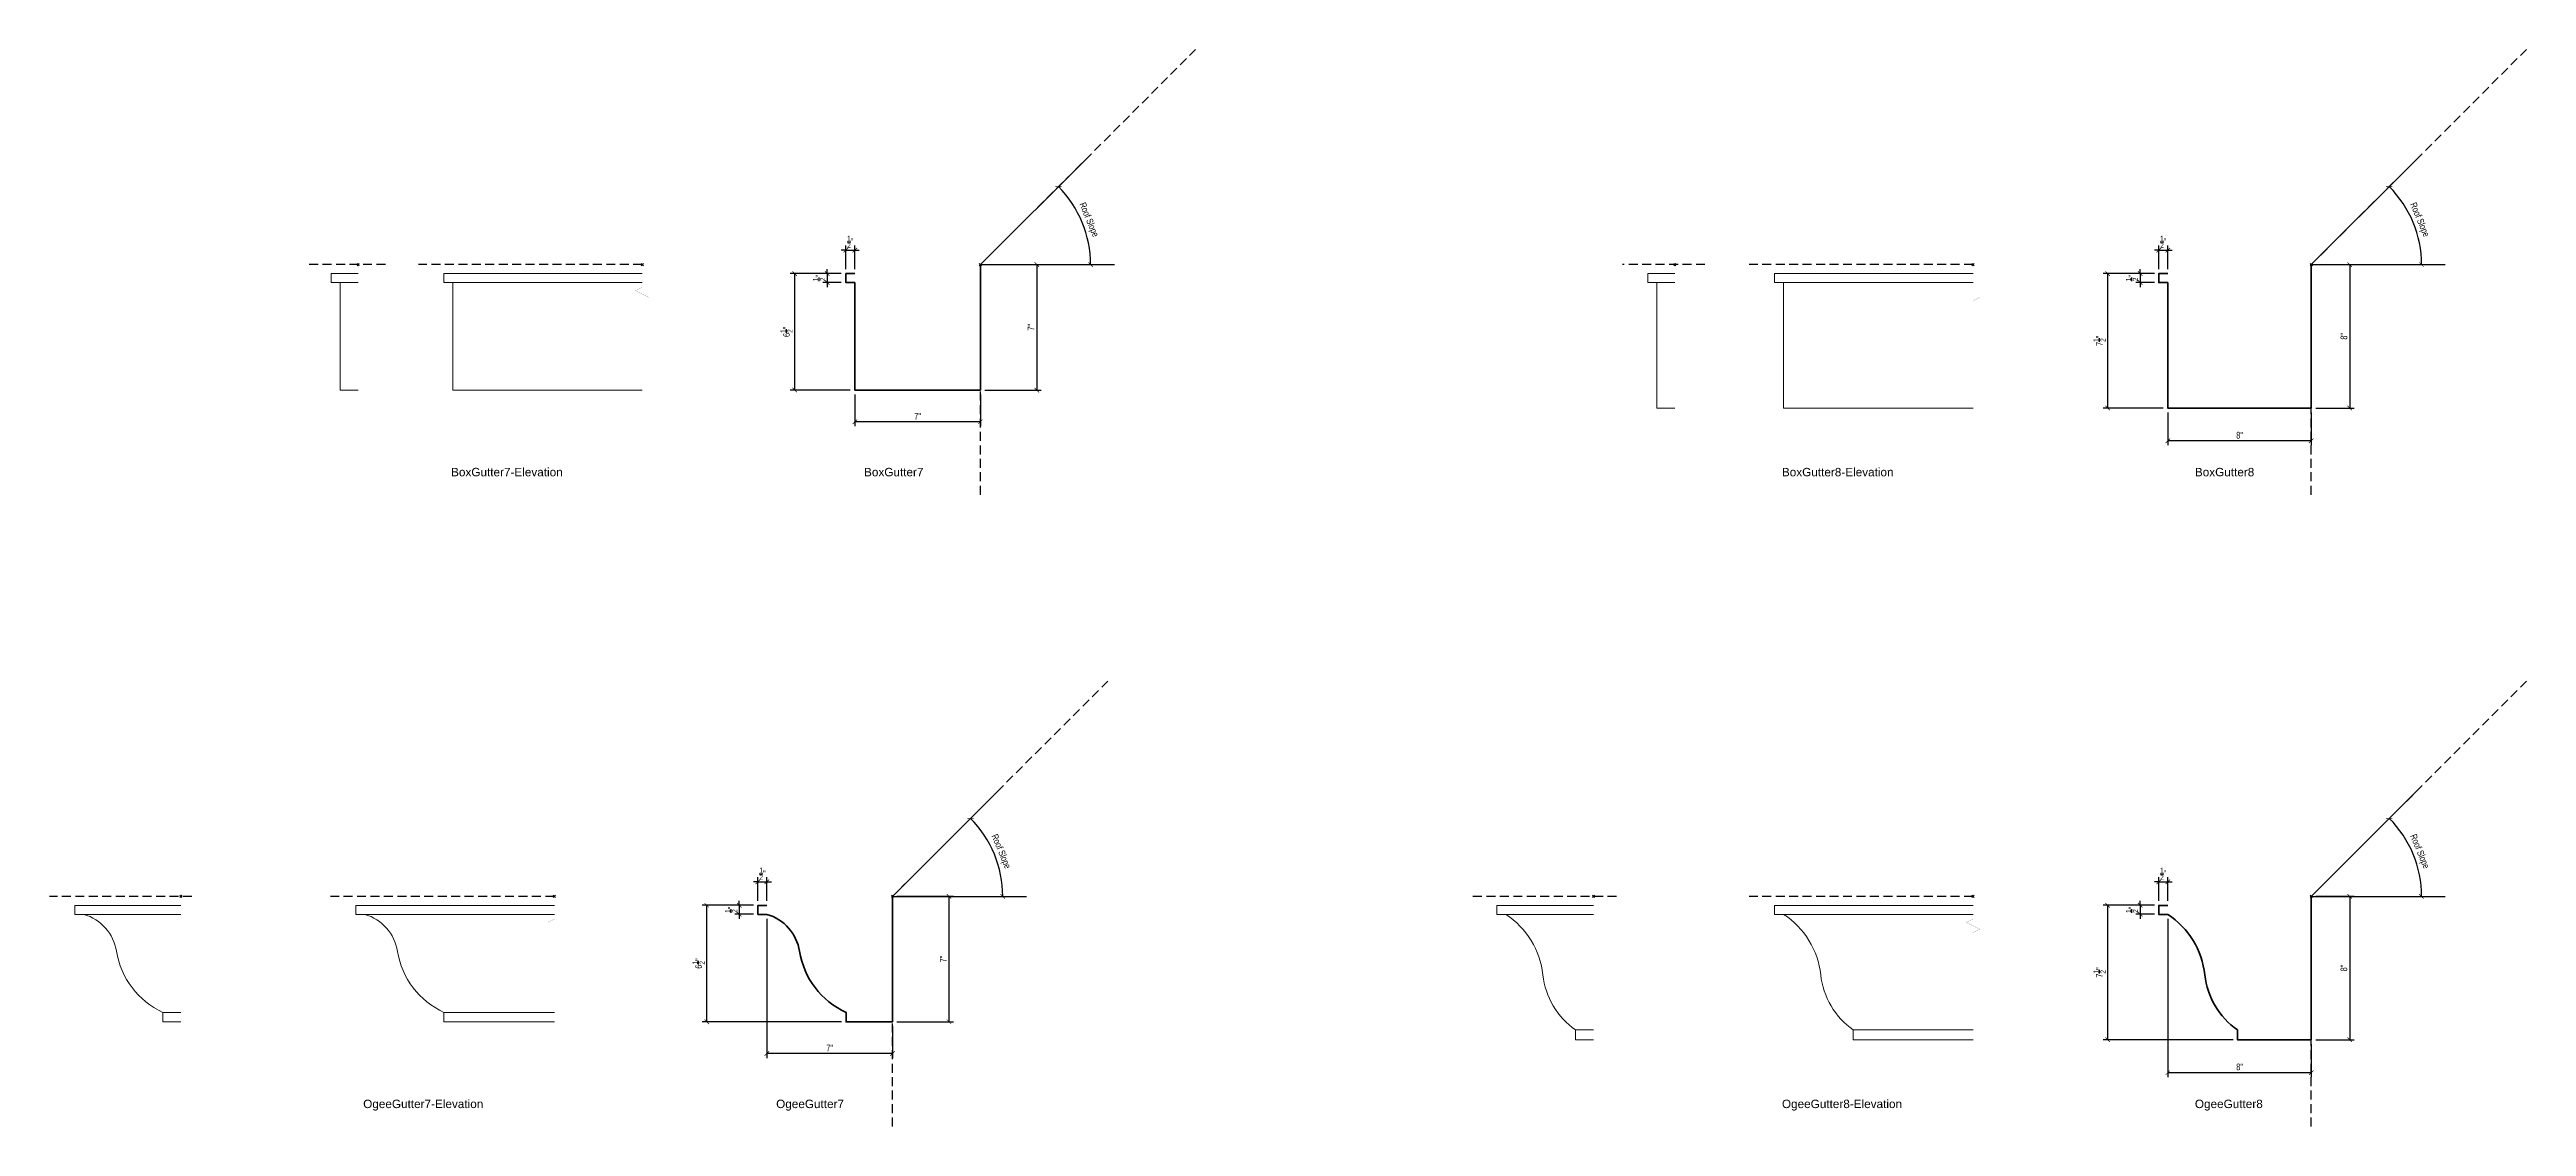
# Model space of a CAD drawing. Header units: inches. Extents: x 1550 to 1938, y 1113 to 1725.
# Drawn here: x 1723.1 to 1861.1, y 1515.8 to 1575.8 of the extents above; entities that cross this region are included whole.
import ezdxf
from ezdxf.enums import TextEntityAlignment as Align

# ---------------------------------------------------------------- set-up
doc = ezdxf.new("R2010")
doc.units = ezdxf.units.IN
doc.header["$LTSCALE"] = 4
doc.header["$MEASUREMENT"] = 0
doc.header["$PDMODE"] = 99
doc.header["$PDSIZE"] = 0.0625
doc.linetypes.add('HIDDEN2', pattern=[0.1875, 0.125, -0.0625])
doc.layers.get('Defpoints').update_dxf_attribs({"color": 121})
for name, color, linetype, lineweight in [('A-Anno-Dims', 211, 'Continuous', 25), ('A-Anno-Symb', 131, 'Continuous', 25), ('G-Anno-Ttlb', 213, 'Continuous', 50), ('SubStrate', 81, 'HIDDEN2', 25), ('Thin', 150, 'Continuous', 18), ('Wide', 212, 'Continuous', 35)]:
    doc.layers.add(name, color=color, linetype=linetype, lineweight=lineweight)
doc.layers.add('G-Anno-Nplt', color=140, linetype='Continuous', lineweight=18, plot=False)
doc.styles.add('Arch-Dim', font='arial.ttf', dxfattribs={"width": 0.75})
doc.styles.add('RomanS', font='romans.shx')
doc.dimstyles.new('Aec-Arch-I-3', dxfattribs={"dimscale": 4, "dimtxt": 0.09375, "dimasz": 0.0625, "dimexe": 0.0625, "dimexo": 0.0625, "dimgap": 0.03125, "dimtad": 1, "dimdec": 4, "dimzin": 3, "dimdsep": 46, "dimlunit": 4, "dimtxsty": 'Arch-Dim', "dimblk": 'ARCHTICK', "dimcen": 0.09375, "dimclrd": 8, "dimclre": 8, "dimazin": 2, "dimtfac": 0.75, "dimtdec": 4, "dimtix": 1, "dimtmove": 1, "dimatfit": 2, "dimldrblk": 'OPEN90', "dimfxl": 1, "dimtolj": 1, "dimtzin": 0, "dimarcsym": 0})

# ---------------------------------------------------------------- blocks, each defined once
blk = doc.blocks.new('Anno_Title_T2')
at = {"color": 0, "linetype": 'ByBlock', "lineweight": -2, "style": 'RomanS'}
blk.add_attdef('TITLE', (0, 0.5), '', height=1.25, dxfattribs=at)
blk.add_attdef('SCALE', text='', height=0.75, dxfattribs=at).set_placement((0, -0.5), align=Align.TOP_LEFT)
blk = doc.blocks.new('_ArchTick')
at = {"color": 0, "linetype": 'ByBlock', "const_width": 0.15}
blk.add_lwpolyline([(-0.5, -0.5), (0.5, 0.5)], dxfattribs=at)
blk = doc.blocks.new('*D196')
at = {"layer": 'A-Anno-Dims', "color": 8, "lineweight": -2, "transparency": 16777216}
blk.add_arc((1774.95, 1563.84), 6.15, 0, 45, dxfattribs=at)
at = {"layer": 'Defpoints', "color": 0, "transparency": 16777216}
for p in [(1786.95, 1575.84), (1780.89, 1565.43), (1774.95, 1563.84), (1774.95, 1563.84), (1782.42, 1563.84)]:
    blk.add_point(p, dxfattribs=at)
at = {"layer": 'A-Anno-Dims', "color": 8, "lineweight": -2, "transparency": 16777216, "xscale": 0.25, "yscale": 0.25, "zscale": 0.25}
for p, rotation in [((1779.3, 1568.18), 134.9999999999999), ((1781.1, 1563.84), 270.0000000000004)]:
    blk.add_blockref('_ArchTick', p, dxfattribs=dict(at, rotation=rotation))
at = {"layer": 'A-Anno-Dims', "color": 0, "transparency": 16777216, "insert": (1780.97, 1566.33), "char_height": 0.375, "attachment_point": 5, "rotation": 292.5, "style": 'Arch-Dim'}
blk.add_mtext('\\A1;Roof Slope', dxfattribs=at)
blk = doc.blocks.new('_Open90')
at = {"color": 0, "linetype": 'ByBlock', "lineweight": -2}
for p, q in [((0, 0), (-1, 0)), ((-0.5, 0.5), (0, 0)), ((0, 0), (-0.5, -0.5))]:
    blk.add_line(p, q, dxfattribs=at)
blk = doc.blocks.new('*D197')
at = {"layer": 'A-Anno-Dims', "color": 8, "lineweight": -2, "transparency": 16777216}
blk.add_arc((1849.15, 1563.84), 6.15, 360, 45, dxfattribs=at)
at = {"layer": 'Defpoints', "color": 0, "transparency": 16777216}
for p in [(1861.15, 1575.84), (1855.08, 1565.43), (1849.15, 1563.84), (1849.15, 1563.84), (1856.62, 1563.84)]:
    blk.add_point(p, dxfattribs=at)
at = {"layer": 'A-Anno-Dims', "color": 8, "lineweight": -2, "transparency": 16777216, "xscale": 0.25, "yscale": 0.25, "zscale": 0.25}
for p, rotation in [((1853.49, 1568.18), 134.9999999999999), ((1855.29, 1563.84), 269.9999999999998)]:
    blk.add_blockref('_ArchTick', p, dxfattribs=dict(at, rotation=rotation))
at = {"layer": 'A-Anno-Dims', "color": 0, "transparency": 16777216, "insert": (1855.16, 1566.33), "char_height": 0.375, "attachment_point": 5, "rotation": 292.5, "style": 'Arch-Dim'}
blk.add_mtext('\\A1;Roof Slope', dxfattribs=at)
blk = doc.blocks.new('*D213')
at = {"layer": 'A-Anno-Dims', "color": 8, "lineweight": -2, "transparency": 16777216}
for p, q in [((1767.95, 1556.59), (1767.95, 1554.82)), ((1774.95, 1556.59), (1774.95, 1554.82)), ((1774.95, 1555.07), (1767.95, 1555.07))]:
    blk.add_line(p, q, dxfattribs=at)
at = {"layer": 'Defpoints', "color": 0, "transparency": 16777216}
for p in [(1767.95, 1556.84), (1774.95, 1556.84), (1767.95, 1555.07)]:
    blk.add_point(p, dxfattribs=at)
at = {"layer": 'A-Anno-Dims', "color": 8, "lineweight": -2, "transparency": 16777216, "xscale": 0.25, "yscale": 0.25, "zscale": 0.25, "rotation": 180}
blk.add_blockref('_ArchTick', (1767.95, 1555.07), dxfattribs=at)
at = {"layer": 'A-Anno-Dims', "color": 8, "lineweight": -2, "transparency": 16777216, "xscale": 0.25, "yscale": 0.25, "zscale": 0.25}
blk.add_blockref('_ArchTick', (1774.95, 1555.07), dxfattribs=at)
at = {"layer": 'A-Anno-Dims', "color": 0, "transparency": 16777216, "insert": (1771.45, 1555.38), "char_height": 0.375, "attachment_point": 5, "style": 'Arch-Dim'}
blk.add_mtext('\\A1;7"', dxfattribs=at)
blk = doc.blocks.new('*D214')
at = {"layer": 'A-Anno-Dims', "color": 8, "lineweight": -2, "transparency": 16777216}
for p, q in [((1775.2, 1563.84), (1778.35, 1563.84)), ((1778.1, 1563.84), (1778.1, 1556.84)), ((1775.2, 1556.84), (1778.35, 1556.84))]:
    blk.add_line(p, q, dxfattribs=at)
at = {"layer": 'Defpoints', "color": 0, "transparency": 16777216}
for p in [(1774.95, 1563.84), (1774.95, 1556.84), (1778.1, 1556.84)]:
    blk.add_point(p, dxfattribs=at)
at = {"layer": 'A-Anno-Dims', "color": 8, "lineweight": -2, "transparency": 16777216, "xscale": 0.25, "yscale": 0.25, "zscale": 0.25}
for p, rotation in [((1778.1, 1563.84), 90), ((1778.1, 1556.84), 270)]:
    blk.add_blockref('_ArchTick', p, dxfattribs=dict(at, rotation=rotation))
at = {"layer": 'A-Anno-Dims', "color": 0, "transparency": 16777216, "insert": (1777.78, 1560.34), "char_height": 0.375, "attachment_point": 5, "rotation": 90, "style": 'Arch-Dim'}
blk.add_mtext('\\A1;7"', dxfattribs=at)
blk = doc.blocks.new('*D215')
at = {"layer": 'A-Anno-Dims', "color": 8, "lineweight": -2, "transparency": 16777216}
for p, q in [((1767.2, 1563.34), (1764.35, 1563.34)), ((1764.6, 1556.84), (1764.6, 1563.34)), ((1767.7, 1556.84), (1764.35, 1556.84))]:
    blk.add_line(p, q, dxfattribs=at)
at = {"layer": 'Defpoints', "color": 0, "transparency": 16777216}
for p in [(1764.6, 1563.34), (1767.45, 1563.34), (1767.95, 1556.84)]:
    blk.add_point(p, dxfattribs=at)
at = {"layer": 'A-Anno-Dims', "color": 8, "lineweight": -2, "transparency": 16777216, "xscale": 0.25, "yscale": 0.25, "zscale": 0.25}
for p, rotation in [((1764.6, 1563.34), 90), ((1764.6, 1556.84), 270)]:
    blk.add_blockref('_ArchTick', p, dxfattribs=dict(at, rotation=rotation))
at = {"layer": 'A-Anno-Dims', "color": 0, "transparency": 16777216, "insert": (1764.14, 1560.09), "char_height": 0.375, "attachment_point": 5, "rotation": 90, "style": 'Arch-Dim'}
blk.add_mtext('\\A1;6{\\H0.750000x;\\S1/2;}"', dxfattribs=at)
blk = doc.blocks.new('*D216')
at = {"layer": 'A-Anno-Dims', "color": 8, "lineweight": -2, "transparency": 16777216}
for p, q in [((1767.45, 1564.65), (1767.2, 1564.65)), ((1767.45, 1563.59), (1767.45, 1564.9)), ((1767.45, 1564.65), (1767.95, 1564.65)), ((1767.95, 1563.59), (1767.95, 1564.9)), ((1767.95, 1564.65), (1768.2, 1564.65))]:
    blk.add_line(p, q, dxfattribs=at)
at = {"layer": 'Defpoints', "color": 0, "transparency": 16777216}
for p in [(1767.95, 1564.65), (1767.45, 1563.34), (1767.95, 1563.34)]:
    blk.add_point(p, dxfattribs=at)
at = {"layer": 'A-Anno-Dims', "color": 8, "lineweight": -2, "transparency": 16777216, "xscale": 0.25, "yscale": 0.25, "zscale": 0.25}
blk.add_blockref('_ArchTick', (1767.45, 1564.65), dxfattribs=at)
at = {"layer": 'A-Anno-Dims', "color": 8, "lineweight": -2, "transparency": 16777216, "xscale": 0.25, "yscale": 0.25, "zscale": 0.25, "rotation": 180}
blk.add_blockref('_ArchTick', (1767.95, 1564.65), dxfattribs=at)
at = {"layer": 'A-Anno-Dims', "color": 0, "transparency": 16777216, "insert": (1767.7, 1565.11), "char_height": 0.375, "attachment_point": 5, "style": 'Arch-Dim'}
blk.add_mtext('\\A1;{\\H0.750000x;\\S1/2;}"', dxfattribs=at)
blk = doc.blocks.new('*D217')
at = {"layer": 'A-Anno-Dims', "color": 8, "lineweight": -2, "transparency": 16777216}
for p, q in [((1767.2, 1563.34), (1766.16, 1563.34)), ((1766.41, 1563.34), (1766.41, 1563.59)), ((1766.41, 1563.34), (1766.41, 1562.84)), ((1767.2, 1562.84), (1766.16, 1562.84)), ((1766.41, 1562.84), (1766.41, 1562.59))]:
    blk.add_line(p, q, dxfattribs=at)
at = {"layer": 'Defpoints', "color": 0, "transparency": 16777216}
for p in [(1767.45, 1563.34), (1766.41, 1562.84), (1767.45, 1562.84)]:
    blk.add_point(p, dxfattribs=at)
at = {"layer": 'A-Anno-Dims', "color": 8, "lineweight": -2, "transparency": 16777216, "xscale": 0.25, "yscale": 0.25, "zscale": 0.25}
for p, rotation in [((1766.41, 1563.34), 270), ((1766.41, 1562.84), 90)]:
    blk.add_blockref('_ArchTick', p, dxfattribs=dict(at, rotation=rotation))
at = {"layer": 'A-Anno-Dims', "color": 0, "transparency": 16777216, "insert": (1765.96, 1563.09), "char_height": 0.375, "attachment_point": 5, "rotation": 90, "style": 'Arch-Dim'}
blk.add_mtext('\\A1;{\\H0.750000x;\\S1/2;}"', dxfattribs=at)
blk = doc.blocks.new('*D218')
at = {"layer": 'A-Anno-Dims', "color": 8, "lineweight": -2, "transparency": 16777216}
for p, q in [((1841.15, 1555.59), (1841.15, 1553.76)), ((1849.15, 1555.59), (1849.15, 1553.76)), ((1849.15, 1554.01), (1841.15, 1554.01))]:
    blk.add_line(p, q, dxfattribs=at)
at = {"layer": 'Defpoints', "color": 0, "transparency": 16777216}
for p in [(1841.15, 1555.84), (1849.15, 1555.84), (1841.15, 1554.01)]:
    blk.add_point(p, dxfattribs=at)
at = {"layer": 'A-Anno-Dims', "color": 8, "lineweight": -2, "transparency": 16777216, "xscale": 0.25, "yscale": 0.25, "zscale": 0.25, "rotation": 180}
blk.add_blockref('_ArchTick', (1841.15, 1554.01), dxfattribs=at)
at = {"layer": 'A-Anno-Dims', "color": 8, "lineweight": -2, "transparency": 16777216, "xscale": 0.25, "yscale": 0.25, "zscale": 0.25}
blk.add_blockref('_ArchTick', (1849.15, 1554.01), dxfattribs=at)
at = {"layer": 'A-Anno-Dims', "color": 0, "transparency": 16777216, "insert": (1845.15, 1554.32), "char_height": 0.375, "attachment_point": 5, "style": 'Arch-Dim'}
blk.add_mtext('\\A1;8"', dxfattribs=at)
blk = doc.blocks.new('*D219')
at = {"layer": 'A-Anno-Dims', "color": 8, "lineweight": -2, "transparency": 16777216}
for p, q in [((1849.4, 1563.84), (1851.54, 1563.84)), ((1851.29, 1563.84), (1851.29, 1555.84)), ((1849.4, 1555.84), (1851.54, 1555.84))]:
    blk.add_line(p, q, dxfattribs=at)
at = {"layer": 'Defpoints', "color": 0, "transparency": 16777216}
for p in [(1849.15, 1563.84), (1849.15, 1555.84), (1851.29, 1555.84)]:
    blk.add_point(p, dxfattribs=at)
at = {"layer": 'A-Anno-Dims', "color": 8, "lineweight": -2, "transparency": 16777216, "xscale": 0.25, "yscale": 0.25, "zscale": 0.25}
for p, rotation in [((1851.29, 1563.84), 90), ((1851.29, 1555.84), 270)]:
    blk.add_blockref('_ArchTick', p, dxfattribs=dict(at, rotation=rotation))
at = {"layer": 'A-Anno-Dims', "color": 0, "transparency": 16777216, "insert": (1850.97, 1559.84), "char_height": 0.375, "attachment_point": 5, "rotation": 90, "style": 'Arch-Dim'}
blk.add_mtext('\\A1;8"', dxfattribs=at)
blk = doc.blocks.new('*D220')
at = {"layer": 'A-Anno-Dims', "color": 8, "lineweight": -2, "transparency": 16777216}
for p, q in [((1840.4, 1563.34), (1837.55, 1563.34)), ((1837.8, 1555.84), (1837.8, 1563.34)), ((1840.9, 1555.84), (1837.55, 1555.84))]:
    blk.add_line(p, q, dxfattribs=at)
at = {"layer": 'Defpoints', "color": 0, "transparency": 16777216}
for p in [(1837.8, 1563.34), (1840.65, 1563.34), (1841.15, 1555.84)]:
    blk.add_point(p, dxfattribs=at)
at = {"layer": 'A-Anno-Dims', "color": 8, "lineweight": -2, "transparency": 16777216, "xscale": 0.25, "yscale": 0.25, "zscale": 0.25}
for p, rotation in [((1837.8, 1563.34), 90), ((1837.8, 1555.84), 270)]:
    blk.add_blockref('_ArchTick', p, dxfattribs=dict(at, rotation=rotation))
at = {"layer": 'A-Anno-Dims', "color": 0, "transparency": 16777216, "insert": (1837.34, 1559.59), "char_height": 0.375, "attachment_point": 5, "rotation": 90, "style": 'Arch-Dim'}
blk.add_mtext('\\A1;7{\\H0.750000x;\\S1/2;}"', dxfattribs=at)
blk = doc.blocks.new('*D221')
at = {"layer": 'A-Anno-Dims', "color": 8, "lineweight": -2, "transparency": 16777216}
for p, q in [((1840.65, 1564.65), (1840.4, 1564.65)), ((1840.65, 1563.59), (1840.65, 1564.9)), ((1840.65, 1564.65), (1841.15, 1564.65)), ((1841.15, 1563.59), (1841.15, 1564.9)), ((1841.15, 1564.65), (1841.4, 1564.65))]:
    blk.add_line(p, q, dxfattribs=at)
at = {"layer": 'Defpoints', "color": 0, "transparency": 16777216}
for p in [(1841.15, 1564.65), (1840.65, 1563.34), (1841.15, 1563.34)]:
    blk.add_point(p, dxfattribs=at)
at = {"layer": 'A-Anno-Dims', "color": 8, "lineweight": -2, "transparency": 16777216, "xscale": 0.25, "yscale": 0.25, "zscale": 0.25}
blk.add_blockref('_ArchTick', (1840.65, 1564.65), dxfattribs=at)
at = {"layer": 'A-Anno-Dims', "color": 8, "lineweight": -2, "transparency": 16777216, "xscale": 0.25, "yscale": 0.25, "zscale": 0.25, "rotation": 180}
blk.add_blockref('_ArchTick', (1841.15, 1564.65), dxfattribs=at)
at = {"layer": 'A-Anno-Dims', "color": 0, "transparency": 16777216, "insert": (1840.9, 1565.11), "char_height": 0.375, "attachment_point": 5, "style": 'Arch-Dim'}
blk.add_mtext('\\A1;{\\H0.750000x;\\S1/2;}"', dxfattribs=at)
blk = doc.blocks.new('*D222')
at = {"layer": 'A-Anno-Dims', "color": 8, "lineweight": -2, "transparency": 16777216}
for p, q in [((1840.4, 1563.34), (1839.36, 1563.34)), ((1839.61, 1563.34), (1839.61, 1563.59)), ((1839.61, 1563.34), (1839.61, 1562.84)), ((1840.4, 1562.84), (1839.36, 1562.84)), ((1839.61, 1562.84), (1839.61, 1562.59))]:
    blk.add_line(p, q, dxfattribs=at)
at = {"layer": 'Defpoints', "color": 0, "transparency": 16777216}
for p in [(1840.65, 1563.34), (1839.61, 1562.84), (1840.65, 1562.84)]:
    blk.add_point(p, dxfattribs=at)
at = {"layer": 'A-Anno-Dims', "color": 8, "lineweight": -2, "transparency": 16777216, "xscale": 0.25, "yscale": 0.25, "zscale": 0.25}
for p, rotation in [((1839.61, 1563.34), 270), ((1839.61, 1562.84), 90)]:
    blk.add_blockref('_ArchTick', p, dxfattribs=dict(at, rotation=rotation))
at = {"layer": 'A-Anno-Dims', "color": 0, "transparency": 16777216, "insert": (1839.15, 1563.09), "char_height": 0.375, "attachment_point": 5, "rotation": 90, "style": 'Arch-Dim'}
blk.add_mtext('\\A1;{\\H0.750000x;\\S1/2;}"', dxfattribs=at)
blk = doc.blocks.new('*D238')
at = {"layer": 'A-Anno-Dims', "color": 8, "lineweight": -2, "transparency": 16777216}
blk.add_arc((1770.05, 1528.6), 6.15, 0, 45, dxfattribs=at)
at = {"layer": 'Defpoints', "color": 0, "transparency": 16777216}
for p in [(1782.05, 1540.6), (1775.99, 1530.19), (1770.05, 1528.6), (1770.05, 1528.6), (1777.52, 1528.6)]:
    blk.add_point(p, dxfattribs=at)
at = {"layer": 'A-Anno-Dims', "color": 8, "lineweight": -2, "transparency": 16777216, "xscale": 0.25, "yscale": 0.25, "zscale": 0.25}
for p, rotation in [((1774.4, 1532.94), 134.9999999999999), ((1776.2, 1528.6), 270.0000000000012)]:
    blk.add_blockref('_ArchTick', p, dxfattribs=dict(at, rotation=rotation))
at = {"layer": 'A-Anno-Dims', "color": 0, "transparency": 16777216, "insert": (1776.07, 1531.09), "char_height": 0.375, "attachment_point": 5, "rotation": 292.5, "style": 'Arch-Dim'}
blk.add_mtext('\\A1;Roof Slope', dxfattribs=at)
blk = doc.blocks.new('*D235')
at = {"layer": 'A-Anno-Dims', "color": 8, "lineweight": -2, "transparency": 16777216}
for p, q in [((1763.05, 1527.35), (1763.05, 1519.58)), ((1770.05, 1521.35), (1770.05, 1519.58)), ((1770.05, 1519.83), (1763.05, 1519.83))]:
    blk.add_line(p, q, dxfattribs=at)
at = {"layer": 'Defpoints', "color": 0, "transparency": 16777216}
for p in [(1763.05, 1527.6), (1770.05, 1521.6), (1763.05, 1519.83)]:
    blk.add_point(p, dxfattribs=at)
at = {"layer": 'A-Anno-Dims', "color": 8, "lineweight": -2, "transparency": 16777216, "xscale": 0.25, "yscale": 0.25, "zscale": 0.25, "rotation": 180}
blk.add_blockref('_ArchTick', (1763.05, 1519.83), dxfattribs=at)
at = {"layer": 'A-Anno-Dims', "color": 8, "lineweight": -2, "transparency": 16777216, "xscale": 0.25, "yscale": 0.25, "zscale": 0.25}
blk.add_blockref('_ArchTick', (1770.05, 1519.83), dxfattribs=at)
at = {"layer": 'A-Anno-Dims', "color": 0, "transparency": 16777216, "insert": (1766.55, 1520.14), "char_height": 0.375, "attachment_point": 5, "style": 'Arch-Dim'}
blk.add_mtext('\\A1;7"', dxfattribs=at)
blk = doc.blocks.new('*D236')
at = {"layer": 'A-Anno-Dims', "color": 8, "lineweight": -2, "transparency": 16777216}
for p, q in [((1770.3, 1528.6), (1773.45, 1528.6)), ((1773.2, 1528.6), (1773.2, 1521.6)), ((1770.3, 1521.6), (1773.45, 1521.6))]:
    blk.add_line(p, q, dxfattribs=at)
at = {"layer": 'Defpoints', "color": 0, "transparency": 16777216}
for p in [(1770.05, 1528.6), (1770.05, 1521.6), (1773.2, 1521.6)]:
    blk.add_point(p, dxfattribs=at)
at = {"layer": 'A-Anno-Dims', "color": 8, "lineweight": -2, "transparency": 16777216, "xscale": 0.25, "yscale": 0.25, "zscale": 0.25}
for p, rotation in [((1773.2, 1528.6), 90), ((1773.2, 1521.6), 270)]:
    blk.add_blockref('_ArchTick', p, dxfattribs=dict(at, rotation=rotation))
at = {"layer": 'A-Anno-Dims', "color": 0, "transparency": 16777216, "insert": (1772.88, 1525.1), "char_height": 0.375, "attachment_point": 5, "rotation": 90, "style": 'Arch-Dim'}
blk.add_mtext('\\A1;7"', dxfattribs=at)
blk = doc.blocks.new('*D237')
at = {"layer": 'A-Anno-Dims', "color": 8, "lineweight": -2, "transparency": 16777216}
for p, q in [((1762.3, 1528.1), (1759.45, 1528.1)), ((1759.7, 1521.6), (1759.7, 1528.1)), ((1767.21, 1521.6), (1759.45, 1521.6))]:
    blk.add_line(p, q, dxfattribs=at)
at = {"layer": 'Defpoints', "color": 0, "transparency": 16777216}
for p in [(1759.7, 1528.1), (1762.55, 1528.1), (1767.46, 1521.6)]:
    blk.add_point(p, dxfattribs=at)
at = {"layer": 'A-Anno-Dims', "color": 8, "lineweight": -2, "transparency": 16777216, "xscale": 0.25, "yscale": 0.25, "zscale": 0.25}
for p, rotation in [((1759.7, 1528.1), 90), ((1759.7, 1521.6), 270)]:
    blk.add_blockref('_ArchTick', p, dxfattribs=dict(at, rotation=rotation))
at = {"layer": 'A-Anno-Dims', "color": 0, "transparency": 16777216, "insert": (1759.24, 1524.85), "char_height": 0.375, "attachment_point": 5, "rotation": 90, "style": 'Arch-Dim'}
blk.add_mtext('\\A1;6{\\H0.750000x;\\S1/2;}"', dxfattribs=at)
blk = doc.blocks.new('*D239')
at = {"layer": 'A-Anno-Dims', "color": 8, "lineweight": -2, "transparency": 16777216}
for p, q in [((1762.55, 1529.41), (1762.3, 1529.41)), ((1762.55, 1528.35), (1762.55, 1529.66)), ((1762.55, 1529.41), (1763.05, 1529.41)), ((1763.05, 1528.35), (1763.05, 1529.66)), ((1763.05, 1529.41), (1763.3, 1529.41))]:
    blk.add_line(p, q, dxfattribs=at)
at = {"layer": 'Defpoints', "color": 0, "transparency": 16777216}
for p in [(1763.05, 1529.41), (1762.55, 1528.1), (1763.05, 1528.1)]:
    blk.add_point(p, dxfattribs=at)
at = {"layer": 'A-Anno-Dims', "color": 8, "lineweight": -2, "transparency": 16777216, "xscale": 0.25, "yscale": 0.25, "zscale": 0.25}
blk.add_blockref('_ArchTick', (1762.55, 1529.41), dxfattribs=at)
at = {"layer": 'A-Anno-Dims', "color": 8, "lineweight": -2, "transparency": 16777216, "xscale": 0.25, "yscale": 0.25, "zscale": 0.25, "rotation": 180}
blk.add_blockref('_ArchTick', (1763.05, 1529.41), dxfattribs=at)
at = {"layer": 'A-Anno-Dims', "color": 0, "transparency": 16777216, "insert": (1762.8, 1529.86), "char_height": 0.375, "attachment_point": 5, "style": 'Arch-Dim'}
blk.add_mtext('\\A1;{\\H0.750000x;\\S1/2;}"', dxfattribs=at)
blk = doc.blocks.new('*D240')
at = {"layer": 'A-Anno-Dims', "color": 8, "lineweight": -2, "transparency": 16777216}
for p, q in [((1762.3, 1528.1), (1761.26, 1528.1)), ((1762.3, 1527.6), (1761.26, 1527.6)), ((1761.51, 1528.1), (1761.51, 1528.35)), ((1761.51, 1528.1), (1761.51, 1527.6)), ((1761.51, 1527.6), (1761.51, 1527.35))]:
    blk.add_line(p, q, dxfattribs=at)
at = {"layer": 'Defpoints', "color": 0, "transparency": 16777216}
for p in [(1761.51, 1527.6), (1762.55, 1528.1), (1762.55, 1527.6)]:
    blk.add_point(p, dxfattribs=at)
at = {"layer": 'A-Anno-Dims', "color": 8, "lineweight": -2, "transparency": 16777216, "xscale": 0.25, "yscale": 0.25, "zscale": 0.25}
for p, rotation in [((1761.51, 1528.1), 270), ((1761.51, 1527.6), 90)]:
    blk.add_blockref('_ArchTick', p, dxfattribs=dict(at, rotation=rotation))
at = {"layer": 'A-Anno-Dims', "color": 0, "transparency": 16777216, "insert": (1761.06, 1527.85), "char_height": 0.375, "attachment_point": 5, "rotation": 90, "style": 'Arch-Dim'}
blk.add_mtext('\\A1;{\\H0.750000x;\\S1/2;}"', dxfattribs=at)
blk = doc.blocks.new('*D244')
at = {"layer": 'A-Anno-Dims', "color": 8, "lineweight": -2, "transparency": 16777216}
blk.add_arc((1849.15, 1528.6), 6.15, 360, 45, dxfattribs=at)
at = {"layer": 'Defpoints', "color": 0, "transparency": 16777216}
for p in [(1861.15, 1540.6), (1855.08, 1530.19), (1849.15, 1528.6), (1849.15, 1528.6), (1856.62, 1528.6)]:
    blk.add_point(p, dxfattribs=at)
at = {"layer": 'A-Anno-Dims', "color": 8, "lineweight": -2, "transparency": 16777216, "xscale": 0.25, "yscale": 0.25, "zscale": 0.25}
for p, rotation in [((1853.49, 1532.94), 135.0000000000004), ((1855.29, 1528.6), 269.9999999999998)]:
    blk.add_blockref('_ArchTick', p, dxfattribs=dict(at, rotation=rotation))
at = {"layer": 'A-Anno-Dims', "color": 0, "transparency": 16777216, "insert": (1855.16, 1531.09), "char_height": 0.375, "attachment_point": 5, "rotation": 292.5, "style": 'Arch-Dim'}
blk.add_mtext('\\A1;Roof Slope', dxfattribs=at)
blk = doc.blocks.new('*D241')
at = {"layer": 'A-Anno-Dims', "color": 8, "lineweight": -2, "transparency": 16777216}
for p, q in [((1841.15, 1527.35), (1841.15, 1518.51)), ((1849.15, 1520.35), (1849.15, 1518.51)), ((1849.15, 1518.76), (1841.15, 1518.76))]:
    blk.add_line(p, q, dxfattribs=at)
at = {"layer": 'Defpoints', "color": 0, "transparency": 16777216}
for p in [(1841.15, 1527.6), (1849.15, 1520.6), (1841.15, 1518.76)]:
    blk.add_point(p, dxfattribs=at)
at = {"layer": 'A-Anno-Dims', "color": 8, "lineweight": -2, "transparency": 16777216, "xscale": 0.25, "yscale": 0.25, "zscale": 0.25, "rotation": 180}
blk.add_blockref('_ArchTick', (1841.15, 1518.76), dxfattribs=at)
at = {"layer": 'A-Anno-Dims', "color": 8, "lineweight": -2, "transparency": 16777216, "xscale": 0.25, "yscale": 0.25, "zscale": 0.25}
blk.add_blockref('_ArchTick', (1849.15, 1518.76), dxfattribs=at)
at = {"layer": 'A-Anno-Dims', "color": 0, "transparency": 16777216, "insert": (1845.15, 1519.08), "char_height": 0.375, "attachment_point": 5, "style": 'Arch-Dim'}
blk.add_mtext('\\A1;8"', dxfattribs=at)
blk = doc.blocks.new('*D242')
at = {"layer": 'A-Anno-Dims', "color": 8, "lineweight": -2, "transparency": 16777216}
for p, q in [((1849.4, 1528.6), (1851.54, 1528.6)), ((1851.29, 1528.6), (1851.29, 1520.6)), ((1849.4, 1520.6), (1851.54, 1520.6))]:
    blk.add_line(p, q, dxfattribs=at)
at = {"layer": 'Defpoints', "color": 0, "transparency": 16777216}
for p in [(1849.15, 1528.6), (1849.15, 1520.6), (1851.29, 1520.6)]:
    blk.add_point(p, dxfattribs=at)
at = {"layer": 'A-Anno-Dims', "color": 8, "lineweight": -2, "transparency": 16777216, "xscale": 0.25, "yscale": 0.25, "zscale": 0.25}
for p, rotation in [((1851.29, 1528.6), 90), ((1851.29, 1520.6), 270)]:
    blk.add_blockref('_ArchTick', p, dxfattribs=dict(at, rotation=rotation))
at = {"layer": 'A-Anno-Dims', "color": 0, "transparency": 16777216, "insert": (1850.97, 1524.6), "char_height": 0.375, "attachment_point": 5, "rotation": 90, "style": 'Arch-Dim'}
blk.add_mtext('\\A1;8"', dxfattribs=at)
blk = doc.blocks.new('*D243')
at = {"layer": 'A-Anno-Dims', "color": 8, "lineweight": -2, "transparency": 16777216}
for p, q in [((1840.4, 1528.1), (1837.55, 1528.1)), ((1837.8, 1520.6), (1837.8, 1528.1)), ((1844.79, 1520.6), (1837.55, 1520.6))]:
    blk.add_line(p, q, dxfattribs=at)
at = {"layer": 'Defpoints', "color": 0, "transparency": 16777216}
for p in [(1837.8, 1528.1), (1840.65, 1528.1), (1845.04, 1520.6)]:
    blk.add_point(p, dxfattribs=at)
at = {"layer": 'A-Anno-Dims', "color": 8, "lineweight": -2, "transparency": 16777216, "xscale": 0.25, "yscale": 0.25, "zscale": 0.25}
for p, rotation in [((1837.8, 1528.1), 90), ((1837.8, 1520.6), 270)]:
    blk.add_blockref('_ArchTick', p, dxfattribs=dict(at, rotation=rotation))
at = {"layer": 'A-Anno-Dims', "color": 0, "transparency": 16777216, "insert": (1837.34, 1524.35), "char_height": 0.375, "attachment_point": 5, "rotation": 90, "style": 'Arch-Dim'}
blk.add_mtext('\\A1;7{\\H0.750000x;\\S1/2;}"', dxfattribs=at)
blk = doc.blocks.new('*D245')
at = {"layer": 'A-Anno-Dims', "color": 8, "lineweight": -2, "transparency": 16777216}
for p, q in [((1840.65, 1529.41), (1840.4, 1529.41)), ((1840.65, 1528.35), (1840.65, 1529.66)), ((1840.65, 1529.41), (1841.15, 1529.41)), ((1841.15, 1528.35), (1841.15, 1529.66)), ((1841.15, 1529.41), (1841.4, 1529.41))]:
    blk.add_line(p, q, dxfattribs=at)
at = {"layer": 'Defpoints', "color": 0, "transparency": 16777216}
for p in [(1841.15, 1529.41), (1840.65, 1528.1), (1841.15, 1528.1)]:
    blk.add_point(p, dxfattribs=at)
at = {"layer": 'A-Anno-Dims', "color": 8, "lineweight": -2, "transparency": 16777216, "xscale": 0.25, "yscale": 0.25, "zscale": 0.25}
blk.add_blockref('_ArchTick', (1840.65, 1529.41), dxfattribs=at)
at = {"layer": 'A-Anno-Dims', "color": 8, "lineweight": -2, "transparency": 16777216, "xscale": 0.25, "yscale": 0.25, "zscale": 0.25, "rotation": 180}
blk.add_blockref('_ArchTick', (1841.15, 1529.41), dxfattribs=at)
at = {"layer": 'A-Anno-Dims', "color": 0, "transparency": 16777216, "insert": (1840.9, 1529.86), "char_height": 0.375, "attachment_point": 5, "style": 'Arch-Dim'}
blk.add_mtext('\\A1;{\\H0.750000x;\\S1/2;}"', dxfattribs=at)
blk = doc.blocks.new('*D246')
at = {"layer": 'A-Anno-Dims', "color": 8, "lineweight": -2, "transparency": 16777216}
for p, q in [((1840.4, 1528.1), (1839.36, 1528.1)), ((1840.4, 1527.6), (1839.36, 1527.6)), ((1839.61, 1528.1), (1839.61, 1528.35)), ((1839.61, 1528.1), (1839.61, 1527.6)), ((1839.61, 1527.6), (1839.61, 1527.35))]:
    blk.add_line(p, q, dxfattribs=at)
at = {"layer": 'Defpoints', "color": 0, "transparency": 16777216}
for p in [(1839.61, 1527.6), (1840.65, 1528.1), (1840.65, 1527.6)]:
    blk.add_point(p, dxfattribs=at)
at = {"layer": 'A-Anno-Dims', "color": 8, "lineweight": -2, "transparency": 16777216, "xscale": 0.25, "yscale": 0.25, "zscale": 0.25}
for p, rotation in [((1839.61, 1528.1), 270), ((1839.61, 1527.6), 90)]:
    blk.add_blockref('_ArchTick', p, dxfattribs=dict(at, rotation=rotation))
at = {"layer": 'A-Anno-Dims', "color": 0, "transparency": 16777216, "insert": (1839.15, 1527.85), "char_height": 0.375, "attachment_point": 5, "rotation": 90, "style": 'Arch-Dim'}
blk.add_mtext('\\A1;{\\H0.750000x;\\S1/2;}"', dxfattribs=at)
blk = doc.blocks.new('AecDtl_BoxGutter7Section')
at = {"layer": 'Wide'}
blk.add_lwpolyline([(6, 6), (0, 0), (0, -7), (-7, -7), (-7, -1), (-7.5, -1), (-7.5, -0.5), (-7, -0.5)], dxfattribs=at)
blk = doc.blocks.new('AecDtl_BoxGutter8Section')
at = {"layer": 'Wide'}
blk.add_lwpolyline([(6, 6), (0, 0), (0, -8), (-8, -8), (-8, -1), (-8.5, -1), (-8.5, -0.5), (-8, -0.5)], dxfattribs=at)
blk = doc.blocks.new('AecDtl_OgeeGutter7Section')
at = {"layer": 'Wide'}
blk.add_lwpolyline([(-7, -0.5), (-7.5, -0.5), (-7.5, -1), (-7, -1, -0.288946), (-5.18, -3.06, 0.25028), (-2.59, -6.47), (-2.59, -7), (0, -7), (0, 0), (6, 6)], format="xyb", dxfattribs=at)
blk = doc.blocks.new('AecDtl_OgeeGutter8Section')
at = {"layer": 'Wide'}
blk.add_lwpolyline([(-8, -0.5), (-8.5, -0.5), (-8.5, -1), (-8, -1, -0.223858), (-5.93, -4.38, 0.21545), (-4.11, -7.45), (-4.11, -8), (0, -8), (0, 0), (6, 6)], format="xyb", dxfattribs=at)
blk = doc.blocks.new('AecDtl_BoxGut7Elev')
at = {"layer": 'Thin'}
for p, q in [((-1.5, -0.5), (0, -0.5)), ((-1, -1), (0, -1)), ((-1, -7), (0, -7))]:
    blk.add_line(p, q, dxfattribs=at)
blk.add_lwpolyline([(-1.5, -0.5), (-1.5, -1), (-1, -1), (-1, -7)], dxfattribs=at)
blk = doc.blocks.new('AecDtl_BoxGut8Elev')
at = {"layer": 'Thin'}
for p, q in [((-1.5, -0.5), (0, -0.5)), ((-1, -1), (0, -1)), ((-1, -8), (0, -8))]:
    blk.add_line(p, q, dxfattribs=at)
blk.add_lwpolyline([(-1.5, -0.5), (-1.5, -1), (-1, -1), (-1, -8)], dxfattribs=at)
blk = doc.blocks.new('AecDtl_OgeeGut7Elev')
at = {"layer": 'Thin'}
for p, q in [((-5.91, -0.5), (0, -0.5)), ((-5.41, -1), (0, -1)), ((-1, -6.47), (0, -6.47)), ((-1, -7), (0, -7))]:
    blk.add_line(p, q, dxfattribs=at)
blk.add_lwpolyline([(-5.91, -0.5), (-5.91, -1), (-5.41, -1)], dxfattribs=at)
blk.add_lwpolyline([(-5.41, -1, -0.288946), (-3.59, -3.06, 0.25028), (-1, -6.47), (-1, -7)], format="xyb", dxfattribs=at)
blk = doc.blocks.new('AecDtl_OgeeGut8Elev')
at = {"layer": 'Thin'}
for p, q in [((-5.39, -0.5), (0, -0.5)), ((-4.89, -1), (0, -1)), ((-1, -7.45), (-1, -8)), ((-1, -7.45), (0, -7.45)), ((-1, -8), (0, -8))]:
    blk.add_line(p, q, dxfattribs=at)
blk.add_lwpolyline([(-5.39, -0.5), (-5.39, -1), (-4.89, -1)], dxfattribs=at)
blk.add_lwpolyline([(-4.89, -1, -0.223858), (-2.82, -4.38, 0.106503), (-2.24, -6.11, 0.106503), (-1, -7.45, 0.315972)], format="xyb", dxfattribs=at)

msp = doc.modelspace()

# ---------------------------------------------------------------- linework, layer by layer
at = {"layer": 'A-Anno-Dims'}
for p, q in [((1774.95183, 1563.83915), (1782.42343, 1563.83915)), ((1849.14595, 1563.83915), (1856.61755, 1563.83915)), ((1770.05144, 1528.59503), (1777.52305, 1528.59503)), ((1849.14595, 1528.59503), (1856.61755, 1528.59503))]:
    msp.add_line(p, q, dxfattribs=at)
at = {"layer": 'A-Anno-Symb', "const_width": 0.00375}
for points in [[(1756.10022, 1568.20876), (1756.10022, 1564.07403), (1756.10022, 1562.57403), (1755.72522, 1562.38653), (1756.47522, 1562.01153), (1756.10022, 1561.82403), (1756.10022, 1557.32403), (1756.10022, 1555.1893)], [(1830.29434, 1568.20876), (1830.29434, 1564.07403), (1830.29434, 1562.57403), (1829.91934, 1562.38653), (1830.66934, 1562.01153), (1830.29434, 1561.82403), (1830.29434, 1556.32403), (1830.29434, 1555.1893)], [(1751.19983, 1532.96463), (1751.19983, 1528.8299), (1751.19983, 1527.3299), (1750.82483, 1527.1424), (1751.57483, 1526.7674), (1751.19983, 1526.5799), (1751.19983, 1522.0799), (1751.19983, 1519.94517)], [(1830.29434, 1532.96463), (1830.29434, 1528.8299), (1830.29434, 1527.3299), (1829.91934, 1527.1424), (1830.66934, 1526.7674), (1830.29434, 1526.5799), (1830.29434, 1521.0799), (1830.29434, 1519.94517)]]:
    msp.add_lwpolyline(points, dxfattribs=at)
at = {"layer": 'G-Anno-Nplt'}
for p in [(1740.26224, 1563.83915), (1756.10022, 1563.83915), (1774.95183, 1563.83915), (1813.66614, 1563.83915), (1830.29434, 1563.83915), (1849.14595, 1563.83915), (1730.37827, 1528.59503), (1751.19983, 1528.59503), (1770.05144, 1528.59503), (1809.13403, 1528.59503), (1830.29434, 1528.59503), (1849.14595, 1528.59503)]:
    msp.add_point(p, dxfattribs=at)
at = {"layer": 'SubStrate'}
for points in [[(1774.95183, 1551.00391), (1774.95183, 1563.83915), (1786.95183, 1575.83915)], [(1849.14595, 1551.00391), (1849.14595, 1563.83915), (1861.14595, 1575.83915)], [(1741.78376, 1563.83915), (1737.35477, 1563.83915)], [(1756.10022, 1563.83915), (1743.6267, 1563.83915)], [(1815.34788, 1563.83915), (1810.75867, 1563.83915)], [(1830.29434, 1563.83915), (1817.82082, 1563.83915)], [(1770.05144, 1515.75978), (1770.05144, 1528.59503), (1782.05144, 1540.59503)], [(1849.14595, 1515.75978), (1849.14595, 1528.59503), (1861.14595, 1540.59503)], [(1730.99716, 1528.59503), (1723.05749, 1528.59503)], [(1751.19983, 1528.59503), (1738.72631, 1528.59503)], [(1810.41463, 1528.59503), (1802.33652, 1528.59503)], [(1830.29434, 1528.59503), (1817.82082, 1528.59503)]]:
    msp.add_lwpolyline(points, dxfattribs=at)
at = {"layer": 'Thin'}
for p, q in [((1745.03416, 1563.33915), (1756.10022, 1563.33915)), ((1819.22828, 1563.33915), (1830.29434, 1563.33915)), ((1745.53416, 1562.83915), (1756.10022, 1562.83915)), ((1819.72828, 1562.83915), (1830.29434, 1562.83915)), ((1745.53416, 1556.83915), (1756.10022, 1556.83915)), ((1819.72828, 1555.83915), (1830.29434, 1555.83915)), ((1740.13378, 1528.09503), (1751.19983, 1528.09503)), ((1740.63378, 1527.59503), (1751.19983, 1527.59503)), ((1819.22828, 1528.09503), (1830.29434, 1528.09503)), ((1819.72828, 1527.59503), (1830.29434, 1527.59503)), ((1745.04709, 1522.12399), (1751.19983, 1522.12399)), ((1745.04709, 1521.59503), (1751.19983, 1521.59503)), ((1823.61832, 1521.14557), (1823.61832, 1520.59503)), ((1823.61832, 1521.14557), (1830.29434, 1521.14557)), ((1823.61832, 1520.59503), (1830.29434, 1520.59503))]:
    msp.add_line(p, q, dxfattribs=at)
for points in [[(1745.03416, 1563.33915), (1745.03416, 1562.83915), (1745.53416, 1562.83915), (1745.53416, 1556.83915)], [(1819.22828, 1563.33915), (1819.22828, 1562.83915), (1819.72828, 1562.83915), (1819.72828, 1555.83915)], [(1740.13378, 1528.09503), (1740.13378, 1527.59503), (1740.63378, 1527.59503)], [(1819.22828, 1528.09503), (1819.22828, 1527.59503), (1819.72828, 1527.59503)]]:
    msp.add_lwpolyline(points, dxfattribs=at)
for points in [[(1740.63378, 1527.59503, -0.288945923), (1742.45455, 1525.53019, 0.250279509), (1745.04709, 1522.12399), (1745.04709, 1521.59503)], [(1819.72828, 1527.59503, -0.223857584), (1821.80205, 1524.21515, 0.106503182), (1822.37952, 1522.4847, 0.106503182), (1823.61832, 1521.14557, 0.315972249)]]:
    msp.add_lwpolyline(points, format="xyb", dxfattribs=at)

# ---------------------------------------------------------------- block references
for name, p in [('AecDtl_BoxGutter7Section', (1774.95183, 1563.83915)), ('AecDtl_BoxGutter8Section', (1849.14595, 1563.83915)), ('AecDtl_BoxGut7Elev', (1740.26224, 1563.83915)), ('AecDtl_BoxGut8Elev', (1813.66614, 1563.83915)), ('AecDtl_OgeeGutter7Section', (1770.05144, 1528.59503)), ('AecDtl_OgeeGutter8Section', (1849.14595, 1528.59503)), ('AecDtl_OgeeGut7Elev', (1730.37827, 1528.59503)), ('AecDtl_OgeeGut8Elev', (1809.13403, 1528.59503))]:
    msp.add_blockref(name, p)
at = {"layer": 'G-Anno-Ttlb'}
ref = msp.add_blockref('Anno_Title_T2', (1745.44368, 1551.84316), dxfattribs=dict(at, xscale=0.375, yscale=0.375, zscale=0.375))
ref.add_attrib('TITLE', 'BoxGutter7-Elevation', (1745.44368, 1552.03066), dxfattribs={"layer": '0', "color": 0, "linetype": 'ByBlock', "lineweight": -2, "height": 0.46875, "style": 'Arch-Dim'})
ref = msp.add_blockref('Anno_Title_T2', (1768.46658, 1551.84316), dxfattribs=dict(at, xscale=0.375, yscale=0.375, zscale=0.375))
ref.add_attrib('TITLE', 'BoxGutter7', (1768.46658, 1552.03066), dxfattribs={"layer": '0', "color": 0, "linetype": 'ByBlock', "lineweight": -2, "height": 0.46875, "style": 'Arch-Dim'})
ref = msp.add_blockref('Anno_Title_T2', (1819.6378, 1551.84316), dxfattribs=dict(at, xscale=0.375, yscale=0.375, zscale=0.375))
ref.add_attrib('TITLE', 'BoxGutter8-Elevation', (1819.6378, 1552.03066), dxfattribs={"layer": '0', "color": 0, "linetype": 'ByBlock', "lineweight": -2, "height": 0.46875, "style": 'Arch-Dim'})
ref = msp.add_blockref('Anno_Title_T2', (1842.6607, 1551.84316), dxfattribs=dict(at, xscale=0.375, yscale=0.375, zscale=0.375))
ref.add_attrib('TITLE', 'BoxGutter8', (1842.6607, 1552.03066), dxfattribs={"layer": '0', "color": 0, "linetype": 'ByBlock', "lineweight": -2, "height": 0.46875, "style": 'Arch-Dim'})
ref = msp.add_blockref('Anno_Title_T2', (1740.5433, 1516.59903), dxfattribs=dict(at, xscale=0.375, yscale=0.375, zscale=0.375))
ref.add_attrib('TITLE', 'OgeeGutter7-Elevation', (1740.5433, 1516.78653), dxfattribs={"layer": '0', "color": 0, "linetype": 'ByBlock', "lineweight": -2, "height": 0.46875, "style": 'Arch-Dim'})
ref = msp.add_blockref('Anno_Title_T2', (1763.5662, 1516.59903), dxfattribs=dict(at, xscale=0.375, yscale=0.375, zscale=0.375))
ref.add_attrib('TITLE', 'OgeeGutter7', (1763.5662, 1516.78653), dxfattribs={"layer": '0', "color": 0, "linetype": 'ByBlock', "lineweight": -2, "height": 0.46875, "style": 'Arch-Dim'})
ref = msp.add_blockref('Anno_Title_T2', (1819.6378, 1516.59903), dxfattribs=dict(at, xscale=0.375, yscale=0.375, zscale=0.375))
ref.add_attrib('TITLE', 'OgeeGutter8-Elevation', (1819.6378, 1516.78653), dxfattribs={"layer": '0', "color": 0, "linetype": 'ByBlock', "lineweight": -2, "height": 0.46875, "style": 'Arch-Dim'})
ref = msp.add_blockref('Anno_Title_T2', (1842.6607, 1516.59903), dxfattribs=dict(at, xscale=0.375, yscale=0.375, zscale=0.375))
ref.add_attrib('TITLE', 'OgeeGutter8', (1842.6607, 1516.78653), dxfattribs={"layer": '0', "color": 0, "linetype": 'ByBlock', "lineweight": -2, "height": 0.46875, "style": 'Arch-Dim'})

# ---------------------------------------------------------------- dimensions: what is measured, and where the dimension line sits
at = {"layer": 'A-Anno-Dims'}
for base, line1, line2, picture, middle in [((1780.88783, 1565.4297), ((1774.95183, 1563.83915), (1786.95183, 1575.83915)), ((1774.95183, 1563.83915), (1782.42343, 1563.83915)), '*D196', (1780.9692, 1566.33163)), ((1855.08195, 1565.4297), ((1849.14595, 1563.83915), (1861.14595, 1575.83915)), ((1849.14595, 1563.83915), (1856.61755, 1563.83915)), '*D197', (1855.16332, 1566.33163)), ((1775.98744, 1530.18557), ((1770.05144, 1528.59503), (1782.05144, 1540.59503)), ((1770.05144, 1528.59503), (1777.52305, 1528.59503)), '*D238', (1776.06881, 1531.0875)), ((1855.08195, 1530.18557), ((1849.14595, 1528.59503), (1861.14595, 1540.59503)), ((1849.14595, 1528.59503), (1856.61755, 1528.59503)), '*D244', (1855.16332, 1531.0875))]:
    dim = msp.add_angular_dim_2l(base=base, line1=line1, line2=line2, text='Roof Slope', dimstyle='Aec-Arch-I-3', dxfattribs=at)
    dim.commit()
    dim.dimension.update_dxf_attribs({"geometry": picture, "text_midpoint": middle})
for base, p1, p2, picture, middle in [((1767.95183, 1564.65132), (1767.45183, 1563.33915), (1767.95183, 1563.33915), '*D216', (1767.70183, 1565.1056)), ((1841.14595, 1564.65132), (1840.64595, 1563.33915), (1841.14595, 1563.33915), '*D221', (1840.89595, 1565.1056)), ((1767.95183, 1555.0706), (1774.95183, 1556.83915), (1767.95183, 1556.83915), '*D213', (1771.45183, 1555.3831)), ((1841.14595, 1554.00836), (1849.14595, 1555.83915), (1841.14595, 1555.83915), '*D218', (1845.14595, 1554.32483)), ((1763.05144, 1529.40719), (1762.55144, 1528.09503), (1763.05144, 1528.09503), '*D239', (1762.80144, 1529.86147)), ((1841.14595, 1529.40719), (1840.64595, 1528.09503), (1841.14595, 1528.09503), '*D245', (1840.89595, 1529.86147)), ((1763.05144, 1519.82647), (1770.05144, 1521.59503), (1763.05144, 1527.59503), '*D235', (1766.55144, 1520.13897)), ((1841.14595, 1518.76424), (1849.14595, 1520.59503), (1841.14595, 1527.59503), '*D241', (1845.14595, 1519.0807))]:
    dim = msp.add_linear_dim(base=base, p1=p1, p2=p2, dimstyle='Aec-Arch-I-3', dxfattribs=at)
    dim.commit()
    dim.dimension.update_dxf_attribs({"geometry": picture, "text_midpoint": middle})
for base, p1, p2, picture, middle in [((1764.60117, 1563.33915), (1767.95183, 1556.83915), (1767.45183, 1563.33915), '*D215', (1764.14369, 1560.08915)), ((1766.41136, 1562.83915), (1767.45183, 1563.33915), (1767.45183, 1562.83915), '*D217', (1765.95709, 1563.08915)), ((1778.09723, 1556.83915), (1774.95183, 1563.83915), (1774.95183, 1556.83915), '*D214', (1777.78473, 1560.33915)), ((1837.79529, 1563.33915), (1841.14595, 1555.83915), (1840.64595, 1563.33915), '*D220', (1837.34101, 1559.58915)), ((1839.60548, 1562.83915), (1840.64595, 1563.33915), (1840.64595, 1562.83915), '*D222', (1839.1512, 1563.08915)), ((1851.29135, 1555.83915), (1849.14595, 1563.83915), (1849.14595, 1555.83915), '*D219', (1850.97488, 1559.83915)), ((1773.19684, 1521.59503), (1770.05144, 1528.59503), (1770.05144, 1521.59503), '*D236', (1772.88434, 1525.09503)), ((1851.29135, 1520.59503), (1849.14595, 1528.59503), (1849.14595, 1520.59503), '*D242', (1850.97488, 1524.59503)), ((1759.70078, 1528.09503), (1767.46475, 1521.59503), (1762.55144, 1528.09503), '*D237', (1759.24331, 1524.84503)), ((1761.51098, 1527.59503), (1762.55144, 1528.09503), (1762.55144, 1527.59503), '*D240', (1761.0567, 1527.84503)), ((1837.79529, 1528.09503), (1845.03599, 1520.59503), (1840.64595, 1528.09503), '*D243', (1837.34101, 1524.34503)), ((1839.60548, 1527.59503), (1840.64595, 1528.09503), (1840.64595, 1527.59503), '*D246', (1839.1512, 1527.84503))]:
    dim = msp.add_linear_dim(base=base, p1=p1, p2=p2, angle=90, dimstyle='Aec-Arch-I-3', dxfattribs=at)
    dim.commit()
    dim.dimension.update_dxf_attribs({"geometry": picture, "text_midpoint": middle})

doc.saveas('drawing.dxf')
